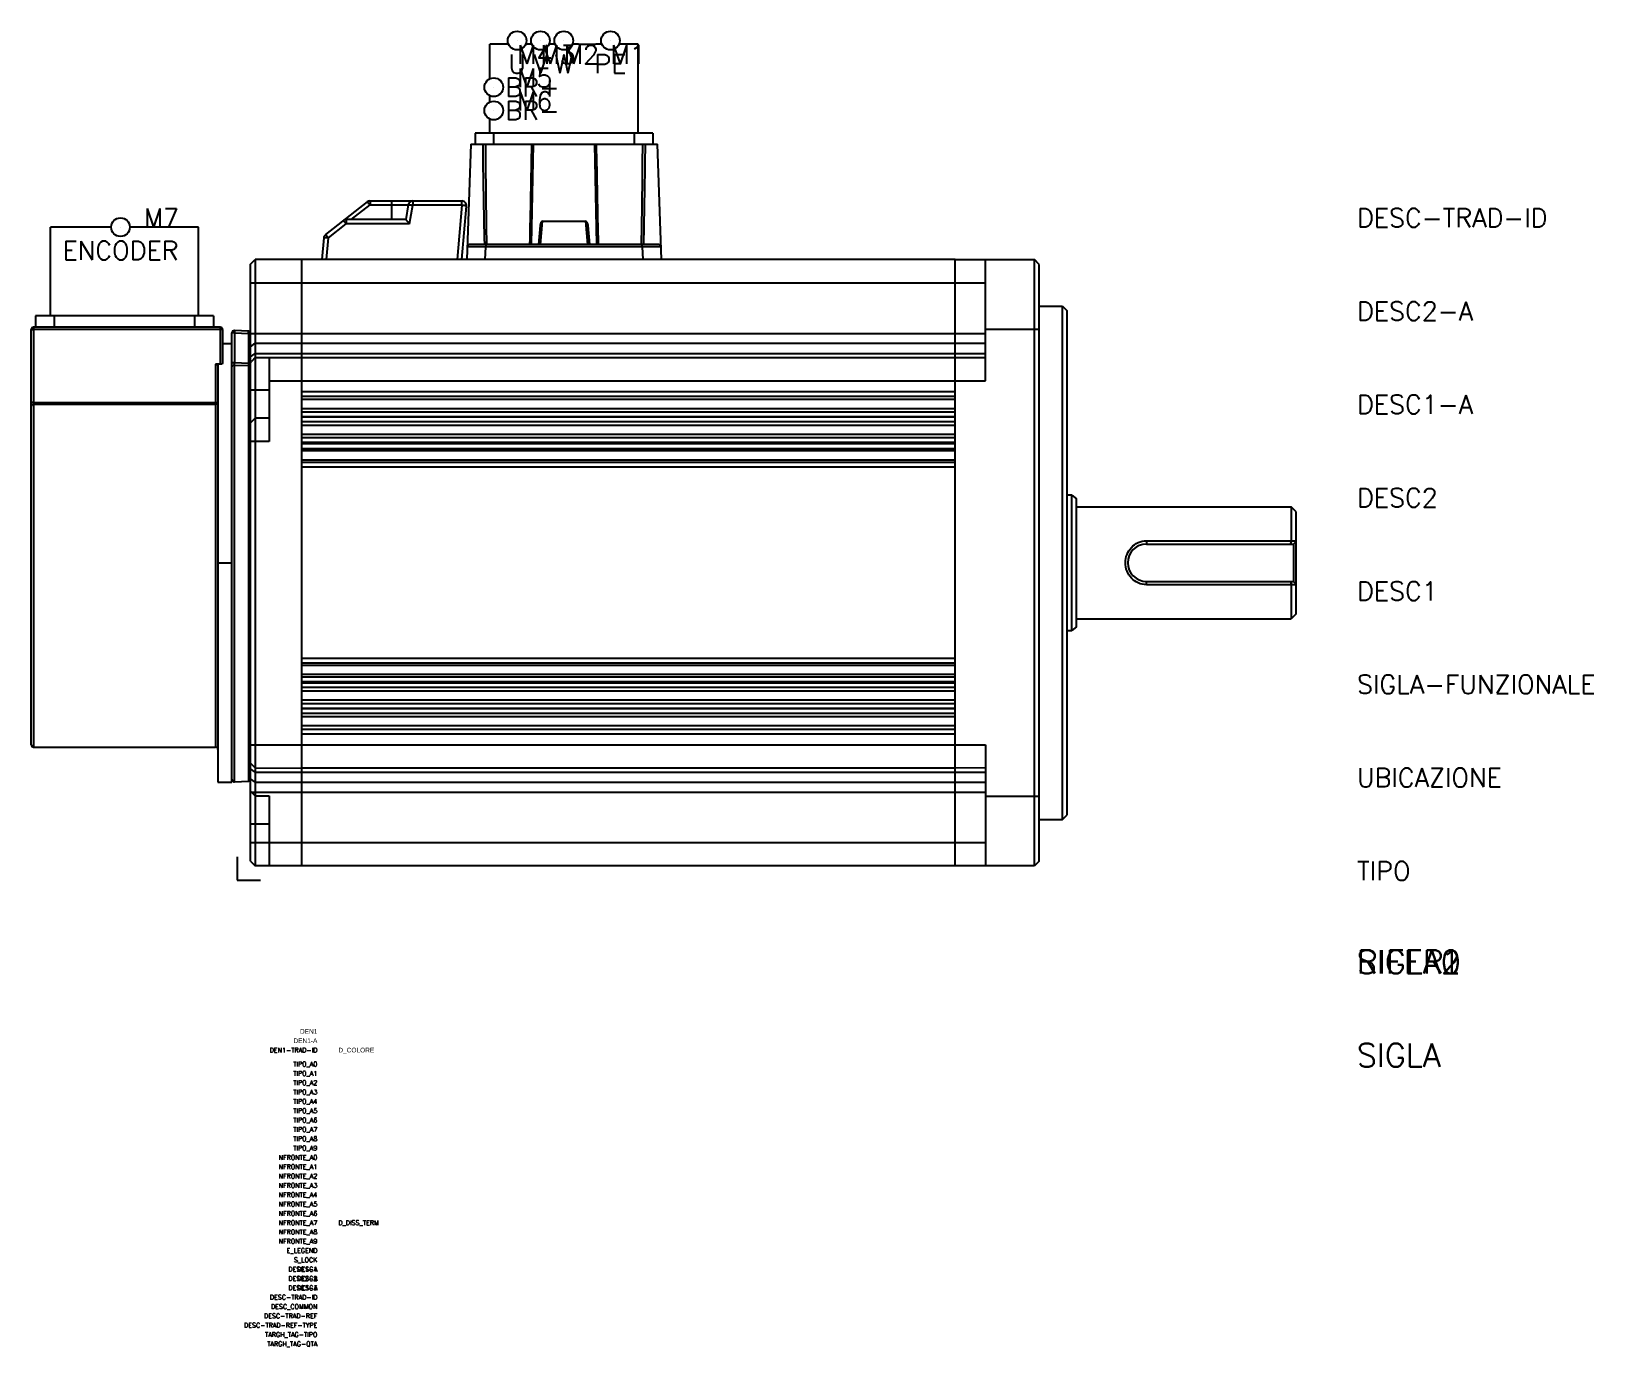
# Model space of a CAD drawing. Extents: x -22 to 145, y -50 to 91.
import ezdxf
from ezdxf.enums import TextEntityAlignment as Align

# ---------------------------------------------------------------- set-up
doc = ezdxf.new("R2010")
doc.units = 0
doc.header["$LTSCALE"] = 4
doc.layers.get('0').update_dxf_attribs({"linetype": 'CONTINUOUS'})
doc.styles.add('E_Comp-Data', font='arial.ttf')
doc.styles.add('E_Default-Att', font='romans.shx')
doc.styles.add('E_Desc', font='arial.ttf')
doc.styles.add('E_Lang-ID', font='romans.shx')
doc.styles.get("Standard").update_dxf_attribs({"font": 'romans.shx'})

msp = doc.modelspace()

# ---------------------------------------------------------------- linework, layer by layer
at = {"color": 7, "linetype": 'Continuous'}
for p, q in [((27.09, 85.91), (27.09, 89.6)), ((29.08, 89.6), (27.09, 89.6)), ((31.58, 89.6), (30.92, 89.6)), ((34.08, 89.6), (33.42, 89.6)), ((36.58, 89.6), (35.92, 89.6)), ((39.08, 89.6), (38.42, 89.6)), ((42.96, 89.6), (40.92, 89.6)), ((42.96, 80.07), (42.96, 89.6)), ((27.09, 83.41), (27.09, 84.09)), ((27.09, 80.07), (27.09, 81.59)), ((25.03, 78.88), (24.6, 66.53)), ((25.03, 78.88), (45.03, 78.88)), ((25.5, 80.07), (25.5, 78.88)), ((44.55, 80.07), (25.5, 80.07)), ((27.5, 78.88), (27.5, 80.07)), ((31.55, 68.13), (31.75, 78.88)), ((38.31, 78.88), (38.51, 68.13)), ((42.55, 80.07), (42.55, 78.88)), ((44.55, 80.07), (44.55, 78.88)), ((45.46, 66.53), (45.03, 78.88)), ((13.93, 72.7), (9.47, 69.2)), ((12.21, 70.81), (14.24, 72.39)), ((14.24, 72.81), (14.24, 72.39)), ((14.24, 72.81), (24.08, 72.81)), ((14.24, 72.39), (18.34, 72.39)), ((16.56, 70.81), (16.56, 72.81)), ((18.34, 72.39), (18.06, 70.81)), ((18.48, 70.35), (18.83, 72.35)), ((18.83, 72.81), (18.83, 72.35)), ((24.08, 72.35), (18.83, 72.35)), ((24.08, 72.35), (23.57, 66.53)), ((24.08, 72.35), (24.08, 72.81)), ((24.08, 66.54), (24.58, 72.26)), ((9.78, 68.85), (11.69, 70.35)), ((11.69, 70.81), (11.69, 70.35)), ((18.06, 70.81), (11.69, 70.81)), ((18.48, 70.35), (11.69, 70.35)), ((32.52, 68.13), (32.73, 70.63)), ((32.73, 70.63), (37.32, 70.63)), ((37.32, 70.63), (37.54, 68.13)), ((-20, 60.48), (-20, 70)), ((-13.5, 70), (-20, 70)), ((-4.13, 70), (-11.5, 70)), ((-4.13, 60.48), (-4.13, 70)), ((9.28, 68.85), (9.08, 66.53)), ((9.57, 66.53), (9.78, 68.85)), ((32.46, 70.19), (32.28, 68.15)), ((37.78, 68.15), (37.6, 70.19)), ((45.16, 68.13), (24.89, 68.13)), ((26.59, 66.53), (26.64, 67.89)), ((26.64, 68.13), (26.64, 67.89)), ((43.41, 67.89), (26.64, 67.89)), ((43.41, 67.89), (43.41, 68.13)), ((43.41, 67.89), (43.46, 66.53)), ((1.44, 66.02), (1.94, 66.52)), ((1.44, 2.04), (1.44, 66.02)), ((6.94, 66.53), (1.94, 66.52)), ((1.94, 66.52), (1.94, 12.04)), ((6.94, 1.53), (6.94, 66.53)), ((76.94, 66.53), (6.94, 66.53)), ((76.94, 66.53), (85.44, 66.52)), ((76.94, 1.53), (76.94, 66.53)), ((80.19, 53.53), (80.19, 66.52)), ((85.44, 1.54), (85.44, 66.52)), ((85.94, 66.01), (85.44, 66.52)), ((85.94, 2.05), (85.94, 66.01)), ((1.44, 64.03), (80.19, 64.03)), ((-21.59, 60.48), (-21.59, 59.28)), ((-2.54, 60.48), (-21.59, 60.48)), ((-19.59, 60.48), (-19.59, 59.28)), ((-4.54, 59.28), (-4.54, 60.48)), ((-2.54, 60.48), (-2.54, 59.28)), ((85.94, 61.53), (88.44, 61.53)), ((88.44, 6.53), (88.44, 61.53)), ((88.44, 61.53), (88.94, 61.03)), ((88.94, 7.03), (88.94, 61.03)), ((-22.06, 14.53), (-22.06, 59.03)), ((-21.81, 59.28), (-21.81, 14.28)), ((-1.81, 59.28), (-21.81, 59.28)), ((-1.81, 59.03), (-21.81, 59.03)), ((-1.81, 59.28), (-1.82, 55.3)), ((-1.56, 59.03), (-1.57, 55.42)), ((-0.56, 10.53), (-0.56, 58.67)), ((-0.3, 58.67), (-0.56, 58.67)), ((1.2, 58.84), (-0.3, 58.92)), ((-0.3, 58.67), (-0.3, 55.45)), ((-0.3, 58.67), (1.2, 58.59)), ((1.44, 58.61), (80.19, 58.61)), ((85.94, 59.03), (80.19, 59.03)), ((-1.57, 57.53), (-0.56, 57.53)), ((1.2, 58.59), (1.2, 55.4)), ((1.2, 58.59), (1.44, 58.59)), ((1.44, 57.19), (1.94, 57.55)), ((1.94, 57.55), (6.94, 57.55)), ((6.94, 57.55), (76.94, 57.55)), ((76.94, 57.55), (80.19, 57.55)), ((-2.31, 55.3), (-2.31, 14.28)), ((-1.82, 55.3), (-2.31, 55.3)), ((-0.3, 55.45), (-0.56, 55.45)), ((1.2, 55.4), (-0.3, 55.45)), ((1.2, 55.4), (1.44, 55.4)), ((1.44, 56.11), (1.94, 56.46)), ((1.94, 56.02), (1.53, 55.61)), ((1.94, 56.46), (6.94, 56.47)), ((1.94, 56.02), (6.94, 56.03)), ((3.44, 56.02), (3.44, 47.03)), ((6.94, 56.47), (76.94, 56.47)), ((6.94, 56.03), (76.94, 56.03)), ((76.94, 56.47), (80.19, 56.47)), ((76.94, 56.03), (80.19, 56.02)), ((-2.06, 55.18), (-2.06, 10.53)), ((-0.3, 10.54), (-0.3, 55.22)), ((-0.3, 55.22), (1.2, 55.17)), ((1.2, 55.17), (1.2, 10.62)), ((3.44, 52.53), (1.44, 52.53)), ((3.44, 53.53), (80.19, 53.53)), ((6.94, 52.39), (76.94, 52.39)), ((-21.81, 51.21), (-2.31, 51.21)), ((-2.31, 51), (-21.81, 51)), ((6.94, 51.9), (76.94, 51.9)), ((76.94, 51.52), (6.94, 51.52)), ((76.94, 50.54), (6.94, 50.54)), ((1.44, 49.02), (1.94, 49.52)), ((3.44, 49.52), (1.94, 49.52)), ((76.94, 50.16), (6.94, 50.16)), ((76.94, 49.67), (6.94, 49.67)), ((76.94, 49.64), (6.94, 49.64)), ((76.94, 49.15), (6.94, 49.15)), ((6.94, 48.77), (76.94, 48.77)), ((3.44, 47.03), (1.44, 47.03)), ((76.94, 47.79), (6.94, 47.79)), ((76.94, 47.41), (6.94, 47.41)), ((76.94, 46.92), (6.94, 46.92)), ((76.94, 46.78), (6.94, 46.78)), ((6.94, 46.29), (76.94, 46.29)), ((76.94, 46.02), (6.94, 46.02)), ((76.94, 45.04), (6.94, 45.04)), ((76.94, 44.77), (6.94, 44.77)), ((76.94, 44.28), (6.94, 44.28)), ((89.44, 41.28), (88.94, 41.28)), ((89.44, 41.28), (89.94, 40.9)), ((89.44, 26.78), (89.44, 41.28)), ((89.94, 27.15), (89.94, 40.9)), ((89.94, 40.03), (112.94, 40.03)), ((113.44, 39.53), (112.94, 40.03)), ((112.94, 40.03), (112.94, 36.38)), ((113.44, 39.53), (113.44, 28.53)), ((97.44, 36.38), (112.94, 36.38)), ((97.44, 36.38), (97.44, 36.03)), ((97.44, 36.03), (113.19, 36.03)), ((112.94, 36.38), (112.97, 36.35)), ((113.21, 36.35), (112.97, 36.35)), ((113.19, 36.03), (113.44, 36.28)), ((113.19, 36.03), (113.19, 32.03)), ((113.44, 36.35), (113.21, 36.35)), ((-2.06, 34.03), (-0.56, 34.03)), ((97.44, 32.03), (113.19, 32.03)), ((97.44, 31.68), (97.44, 32.03)), ((113.44, 31.78), (113.19, 32.03)), ((112.94, 31.68), (97.44, 31.68)), ((112.97, 31.71), (112.94, 31.68)), ((112.94, 31.68), (112.94, 28.03)), ((112.97, 31.71), (113.21, 31.71)), ((113.21, 31.71), (113.44, 31.71)), ((113.44, 28.53), (112.94, 28.03)), ((89.94, 27.15), (89.44, 26.78)), ((89.94, 28.03), (112.94, 28.03)), ((88.94, 26.78), (89.44, 26.78)), ((76.94, 23.78), (6.94, 23.78)), ((6.94, 23.29), (76.94, 23.29)), ((76.94, 23.02), (6.94, 23.02)), ((76.94, 22.04), (6.94, 22.04)), ((76.94, 21.77), (6.94, 21.77)), ((76.94, 21.28), (6.94, 21.28)), ((76.94, 21.14), (6.94, 21.14)), ((76.94, 20.65), (6.94, 20.65)), ((76.94, 20.27), (6.94, 20.27)), ((76.94, 19.29), (6.94, 19.29)), ((76.94, 18.91), (6.94, 18.91)), ((76.94, 18.42), (6.94, 18.42)), ((76.94, 18.39), (6.94, 18.39)), ((6.94, 17.9), (76.94, 17.9)), ((76.94, 17.52), (6.94, 17.52)), ((76.94, 16.54), (6.94, 16.54)), ((76.94, 16.16), (6.94, 16.16)), ((76.94, 15.67), (6.94, 15.67)), ((-21.81, 14.28), (-2.31, 14.28)), ((1.44, 14.53), (80.19, 14.53)), ((80.19, 14.53), (80.19, 1.54)), ((1.94, 12.04), (1.44, 12.54)), ((1.94, 11.6), (1.44, 11.95)), ((1.94, 12.04), (1.94, 11.6)), ((1.94, 12.04), (6.94, 12.03)), ((76.94, 12.03), (6.94, 12.03)), ((80.19, 12.04), (76.94, 12.03)), ((-2.06, 10.53), (-0.56, 10.53)), ((-0.3, 10.54), (1.2, 10.62)), ((1.94, 10.51), (1.44, 10.87)), ((1.94, 11.6), (1.94, 1.54)), ((1.94, 11.6), (6.94, 11.59)), ((1.94, 10.51), (6.94, 10.51)), ((6.94, 11.59), (76.94, 11.59)), ((6.94, 10.51), (76.94, 10.51)), ((76.94, 11.59), (80.19, 11.59)), ((76.94, 10.51), (80.19, 10.51)), ((1.94, 9.04), (1.44, 9.54)), ((1.53, 9.45), (80.19, 9.45)), ((1.94, 9.04), (3.44, 9.04)), ((3.44, 9.04), (3.44, 1.54)), ((80.19, 9.03), (85.94, 9.03)), ((88.44, 6.53), (88.94, 7.03)), ((3.44, 6.03), (1.44, 6.03)), ((85.94, 6.53), (88.44, 6.53)), ((1.44, 4.03), (80.19, 4.03)), ((1.44, 2.04), (1.94, 1.54)), ((85.94, 2.05), (85.44, 1.54)), ((6.94, 1.53), (1.94, 1.54)), ((76.94, 1.53), (6.94, 1.53)), ((85.44, 1.54), (76.94, 1.53))]:
    msp.add_line(p, q, dxfattribs=at)
for p, q in [((36.58, 89.6), (38.42, 89.6)), ((0, 2.5), (0, 0)), ((0, 0), (2.5, 0))]:
    msp.add_line(p, q)
for centre in [(30, 90), (32.5, 90), (35, 90), (40, 90), (27.5, 85), (27.5, 82.5), (-12.5, 70)]:
    msp.add_circle(centre, 1)
for centre, radius, start, end in [((843.41, 87.22), 817.14, 180.58461, 181.33849), ((994.79, 84.87), 968.21, 180.35427, 180.99047), ((-907.36, 84.66), 950.84, 359.00374, 359.65157), ((-748.75, 86.81), 792.54, 358.64926, 359.42654), ((14.24, 72.31), 0.5, 90, 128.1319), ((18.83, 72.31), 0.5, 90, 170), ((24.08, 72.31), 0.5, 355, 90), ((11.69, 70.31), 0.5, 90, 128.1319), ((9.78, 68.8), 0.5, 128.1319, 175), ((24.89, 67.88), 0.25, 90.0038, 178), ((45.16, 67.88), 0.25, 2, 89.9943), ((-21.81, 59.03), 0.25, 90, 180), ((-1.81, 59.03), 0.25, 359.9, 90), ((-0.31, 58.67), 0.25, 87, 180), ((-4.91, 58.91), 4.62, 357.0015, 357.8021), ((1.19, 58.59), 0.25, 5.678, 87), ((-2.44, 59.58), 5.61, 313.7101, 315.0345), ((97.44, 34.03), 2, 90, 270), ((197.13, 1.11), 91.24, 157.282, 157.4988), ((197.19, 66.97), 91.3, 202.5028, 202.7194), ((-21.81, 14.53), 0.25, 180, 270), ((-2.31, 14.03), 0.25, 0, 90), ((-0.31, 10.79), 0.25, 180, 273), ((1.19, 10.87), 0.25, 273, 0)]:
    msp.add_arc(centre, radius, start, end, dxfattribs=at)
for centre, major_axis, start_param, end_param in [((32.71, 70.16), (0.04, 0.466), 0.045741, 1.567275), ((37.35, 70.16), (-0.04, 0.466), -1.567275, -0.045741)]:
    msp.add_ellipse(centre, major_axis=major_axis, ratio=0.534784, start_param=start_param, end_param=end_param, dxfattribs=at)
for points in [[(31.55, 78.88), (31.48, 75.3), (31.41, 71.71), (31.34, 68.13)], [(38.72, 68.13), (38.65, 71.71), (38.58, 75.3), (38.51, 78.88)]]:
    msp.add_open_spline(points, degree=3, dxfattribs=at)
for points, knots in [([(14.24, 72.39), (14.2, 72.44), (14.13, 72.51), (14.04, 72.61), (13.98, 72.67), (13.94, 72.7), (13.93, 72.7), (13.93, 72.7)], [0, 0, 0, 0, 0.385201, 0.702685, 0.913512, 0.971511, 1, 1, 1, 1]), ([(18.34, 72.39), (18.34, 72.4), (18.36, 72.4), (18.39, 72.4), (18.43, 72.4), (18.52, 72.39), (18.66, 72.38), (18.77, 72.36), (18.83, 72.35)], [0, 0, 0, 0, 0.025232, 0.0835, 0.175865, 0.299158, 0.620339, 1, 1, 1, 1]), ([(24.58, 72.26), (24.58, 72.27), (24.56, 72.27), (24.54, 72.28), (24.49, 72.29), (24.4, 72.31), (24.26, 72.33), (24.14, 72.34), (24.08, 72.35)], [0, 0, 0, 0, 0.025347, 0.083924, 0.176726, 0.300464, 0.62198, 1, 1, 1, 1]), ([(11.69, 70.35), (11.65, 70.4), (11.6, 70.46), (11.52, 70.55), (11.48, 70.6), (11.44, 70.64), (11.41, 70.67), (11.39, 70.69), (11.38, 70.7), (11.38, 70.7)], [0, 0, 0, 0, 0.385822, 0.557978, 0.707919, 0.830525, 0.921733, 0.978324, 1, 1, 1, 1]), ([(18.06, 70.81), (18.07, 70.81), (18.09, 70.79), (18.12, 70.76), (18.16, 70.71), (18.22, 70.65), (18.28, 70.58), (18.37, 70.48), (18.44, 70.4), (18.48, 70.35)], [0, 0, 0, 0, 0.033312, 0.108291, 0.216292, 0.348457, 0.497662, 0.658537, 1, 1, 1, 1]), ([(9.78, 68.85), (9.71, 68.85), (9.6, 68.86), (9.46, 68.87), (9.37, 68.87), (9.32, 68.86), (9.3, 68.86), (9.28, 68.85), (9.28, 68.85)], [0, 0, 0, 0, 0.379048, 0.700297, 0.823733, 0.916251, 0.974649, 1, 1, 1, 1]), ([(9.47, 69.2), (9.47, 69.2), (9.48, 69.19), (9.5, 69.17), (9.53, 69.14), (9.57, 69.1), (9.61, 69.05), (9.68, 68.96), (9.74, 68.9), (9.78, 68.85)], [0, 0, 0, 0, 0.021675, 0.078263, 0.169464, 0.292058, 0.441989, 0.614149, 1, 1, 1, 1]), ([(26.64, 67.89), (26.51, 67.89), (26.26, 67.89), (25.89, 67.89), (25.55, 67.89), (25.29, 67.89), (25.1, 67.89), (24.99, 67.89), (24.89, 67.89), (24.8, 67.89), (24.74, 67.89), (24.69, 67.89), (24.67, 67.89), (24.65, 67.89), (24.65, 67.89), (24.64, 67.89), (24.64, 67.89)], [0, 0, 0, 0, 0.194895, 0.382672, 0.555512, 0.706995, 0.772916, 0.831381, 0.881815, 0.923782, 0.956857, 0.980693, 0.989092, 0.99512, 0.99876, 1, 1, 1, 1]), ([(45.41, 67.89), (45.41, 67.89), (45.41, 67.89), (45.4, 67.89), (45.39, 67.89), (45.36, 67.89), (45.32, 67.89), (45.25, 67.89), (45.17, 67.89), (45.07, 67.89), (44.95, 67.89), (44.77, 67.89), (44.51, 67.89), (44.17, 67.89), (43.8, 67.89), (43.54, 67.89), (43.41, 67.89)], [0, 0, 0, 0, 0.00124, 0.00488, 0.010908, 0.019307, 0.043143, 0.076218, 0.118185, 0.168619, 0.227084, 0.293005, 0.444488, 0.617328, 0.805105, 1, 1, 1, 1]), ([(-22.06, 59.03), (-22.06, 59.03), (-22.05, 59.03), (-22.04, 59.03), (-22.02, 59.03), (-21.99, 59.03), (-21.95, 59.03), (-21.89, 59.03), (-21.84, 59.03), (-21.81, 59.03)], [0, 0, 0, 0, 0.019427, 0.076299, 0.168496, 0.292806, 0.444323, 0.617817, 1, 1, 1, 1]), ([(-1.56, 59.03), (-1.56, 59.03), (-1.57, 59.03), (-1.58, 59.03), (-1.61, 59.03), (-1.64, 59.03), (-1.68, 59.03), (-1.73, 59.03), (-1.78, 59.03), (-1.81, 59.03)], [0, 0, 0, 0, 0.019427, 0.076299, 0.168496, 0.292805, 0.444323, 0.617816, 1, 1, 1, 1]), ([(-0.3, 58.92), (-0.3, 58.92), (-0.3, 58.91), (-0.29, 58.9), (-0.29, 58.87), (-0.29, 58.85), (-0.29, 58.84)], [0, 0, 0, 0, 0.073294, 0.26765, 0.580502, 1, 1, 1, 1]), ([(-0.29, 58.84), (-0.29, 58.83), (-0.29, 58.8), (-0.3, 58.76), (-0.3, 58.73)], [0, 0, 0, 0, 0.219287, 1, 1, 1, 1]), ([(1.21, 58.76), (1.21, 58.77), (1.21, 58.79), (1.21, 58.82), (1.2, 58.83), (1.2, 58.84), (1.2, 58.84)], [0, 0, 0, 0, 0.419503, 0.732357, 0.926715, 1, 1, 1, 1]), ([(1.2, 58.59), (1.2, 58.6), (1.2, 58.66), (1.21, 58.72), (1.21, 58.76)], [0, 0, 0, 0, 0.275883, 1, 1, 1, 1]), ([(-2.31, 55.3), (-2.28, 55.3), (-2.22, 55.29), (-2.12, 55.27), (-2.06, 55.22), (-2.06, 55.18)], [0, 0, 0, 0, 0.342831, 0.634412, 1, 1, 1, 1]), ([(-1.57, 55.42), (-1.57, 55.38), (-1.63, 55.33), (-1.72, 55.31), (-1.79, 55.3), (-1.82, 55.3)], [0, 0, 0, 0, 0.361777, 0.655585, 1, 1, 1, 1]), ([(-0.3, 55.22), (-0.3, 55.23), (-0.3, 55.31), (-0.3, 55.38), (-0.3, 55.45)], [0, 0, 0, 0, 0.171685, 1, 1, 1, 1]), ([(1.2, 55.4), (1.2, 55.37), (1.2, 55.3), (1.2, 55.22), (1.2, 55.17)], [0, 0, 0, 0, 0.307874, 1, 1, 1, 1]), ([(-0.56, 54.99), (-0.56, 55.06), (-0.5, 55.18), (-0.36, 55.22), (-0.3, 55.22)], [0, 0, 0, 0, 0.481421, 1, 1, 1, 1]), ([(1.44, 54.94), (1.44, 55), (1.38, 55.12), (1.26, 55.17), (1.2, 55.17)], [0, 0, 0, 0, 0.482263, 1, 1, 1, 1]), ([(-21.81, 51.21), (-21.84, 51.21), (-21.89, 51.21), (-21.95, 51.21), (-21.99, 51.21), (-22.02, 51.21), (-22.04, 51.21), (-22.05, 51.22), (-22.06, 51.21), (-22.06, 51.21)], [0, 0, 0, 0, 0.382183, 0.555677, 0.707194, 0.831504, 0.923701, 0.980573, 1, 1, 1, 1]), ([(-22.06, 50.78), (-22.06, 50.84), (-22, 50.96), (-21.88, 51), (-21.81, 51)], [0, 0, 0, 0, 0.473274, 1, 1, 1, 1]), ([(-2.06, 51.21), (-2.06, 51.16), (-2.13, 51.03), (-2.25, 51), (-2.31, 51)], [0, 0, 0, 0, 0.473185, 1, 1, 1, 1]), ([(-2.31, 51.21), (-2.28, 51.21), (-2.23, 51.21), (-2.18, 51.21), (-2.14, 51.21), (-2.11, 51.21), (-2.08, 51.21), (-2.07, 51.21), (-2.06, 51.21), (-2.06, 51.21)], [0, 0, 0, 0, 0.382166, 0.555647, 0.707171, 0.831495, 0.923699, 0.980573, 1, 1, 1, 1]), ([(95.19, 34.03), (95.19, 34.33), (95.3, 34.94), (95.79, 35.71), (96.53, 36.25), (97.14, 36.38), (97.44, 36.38)], [0, 0, 0, 0, 0.251978, 0.500594, 0.74863, 1, 1, 1, 1]), ([(97.44, 31.68), (97.14, 31.68), (96.53, 31.81), (95.79, 32.35), (95.3, 33.12), (95.19, 33.73), (95.19, 34.03)], [0, 0, 0, 0, 0.251341, 0.499376, 0.748018, 1, 1, 1, 1])]:
    msp.add_open_spline(points, degree=3, knots=knots, dxfattribs=at)

# ---------------------------------------------------------------- texts
at = {"char_height": 2}
for s, insert, attachment_point in [('U', (30, 87.5), 5), ('V', (32.5, 87.5), 5), ('W', (35, 87.5), 5), ('PE', (40, 87.5), 5), ('BR+', (28.75, 85), 4), ('BR-', (28.75, 82.5), 4), ('ENCODER', (-12.5, 67.5), 5)]:
    msp.add_mtext_dynamic_manual_height_columns(s, width=2.5, gutter_width=1, heights=[0], dxfattribs=dict(at, insert=insert, attachment_point=attachment_point))
at = {"flags": 9}
for tag, p, s, height in [('F4', (30, 90), '', 0.00001), ('F3', (32.5, 90), '', 0.00001), ('F2', (35, 90), '', 0.00001), ('F1', (40, 90), '', 0.00001), ('F5', (27.5, 85), '', 0.00001), ('F6', (27.5, 82.5), '', 0.00001), ('F7', (-12.5, 70), '', 0.00001), ('TIPOSIG', (0, 0), '3', 0.00000001), ('POSIZIONE', (0, 0), '', 0.00000001), ('P-TABELLA', (0, 0), '', 0.00000001), ('T-TABELLA', (0, 0), '', 0.00000001), ('H-TABELLA', (0, 0), '', 0.00000001), ('CODICE', (0, 0), '1xNNN', 0.00000001), ('NOTE1', (0, 0), '', 0.00000001), ('NOTE2', (0, 0), '', 0.00000001)]:
    msp.add_attdef(tag, p, s, height=height, dxfattribs=at)
at = {"color": 4, "flags": 8}
for tag, p in [('M4', (30, 87.5)), ('M3', (32.5, 87.5)), ('M2', (35, 87.5)), ('M1', (40, 87.5)), ('M5', (30, 85)), ('M6', (30, 82.5)), ('M7', (-10, 70))]:
    msp.add_attdef(tag, p, '', height=2, dxfattribs=at)
at = {"color": 3}
for tag, p, s, height, flags in [('DESC-TRAD-ID', (120, 70), '', 2, 8), ('DESC2-A', (120, 60), '', 2, 8), ('DESC1-A', (120, 50), '', 2, 8), ('DESC2', (120, 40), '', 2, 8), ('DESC1', (120, 30), '', 2, 8), ('SIGLA-FUNZIONALE', (120, 20), '', 2, 9), ('UBICAZIONE', (120, 10), '', 2, 8), ('TIPO', (120, 0), '', 2, 9), ('SIGLA0', (120, -10), '', 2.5, 9), ('SIGLA1', (120, -10), '', 2.5, 9), ('SIGLA2', (120, -10), '', 2.5, 9), ('RIFER', (120, -10), 'RIFER ?', 2.5, 8), ('SIGLA', (120, -20), 'SIGLA ?', 2.5, 8)]:
    msp.add_attdef(tag, p, s, height=height, dxfattribs=dict(at, flags=flags))
at = {"color": 3, "flags": 9}
for tag, text, style, p in [('DEN1', '', 'E_Desc', (8.6, -16.45)), ('DEN1-A', '', 'E_Desc', (8.6, -17.45)), ('TIPO_A0', '', 'E_Default-Att', (8.6, -19.95)), ('TIPO_A1', '', 'E_Default-Att', (8.6, -20.95)), ('TIPO_A2', '', 'E_Default-Att', (8.6, -21.95)), ('TIPO_A3', '', 'E_Default-Att', (8.6, -22.95)), ('TIPO_A4', '', 'E_Default-Att', (8.6, -23.95)), ('TIPO_A5', '', 'E_Default-Att', (8.6, -24.95)), ('TIPO_A6', '', 'E_Default-Att', (8.6, -25.95)), ('TIPO_A7', '', 'E_Default-Att', (8.6, -26.95)), ('TIPO_A8', '', 'E_Default-Att', (8.6, -27.95)), ('TIPO_A9', '', 'E_Default-Att', (8.6, -28.95)), ('NFRONTE_A0', '', 'E_Default-Att', (8.6, -29.95)), ('NFRONTE_A1', '', 'E_Default-Att', (8.6, -30.95)), ('NFRONTE_A2', '', 'E_Default-Att', (8.6, -31.95)), ('NFRONTE_A3', '', 'E_Default-Att', (8.6, -32.95)), ('NFRONTE_A4', '', 'E_Default-Att', (8.6, -33.95)), ('NFRONTE_A5', '', 'E_Default-Att', (8.6, -34.95)), ('NFRONTE_A6', '', 'E_Default-Att', (8.6, -35.95)), ('NFRONTE_A7', '', 'E_Default-Att', (8.6, -36.95)), ('NFRONTE_A8', '', 'E_Default-Att', (8.6, -37.95)), ('NFRONTE_A9', '', 'E_Default-Att', (8.6, -38.95)), ('E_LEGEND', '', 'E_Default-Att', (8.6, -39.95)), ('DESC1-A', '', 'E_Default-Att', (8.6, -41.95)), ('S_LOCK', '', 'E_Default-Att', (8.6, -40.95)), ('DESC1', '', 'E_Default-Att', (8.6, -41.95)), ('DESC2-A', '', 'E_Default-Att', (8.6, -42.95)), ('DESC3-A', '', 'E_Default-Att', (8.6, -43.95)), ('DESC2', '', 'E_Default-Att', (8.6, -42.95)), ('DESC3', '', 'E_Default-Att', (8.6, -43.95)), ('DESC-TRAD-REF', '', 'E_Default-Att', (8.6, -46.95)), ('DESC_COMMON', '', 'E_Default-Att', (8.6, -45.95)), ('DESC-TRAD-REF-TYPE', 'P', 'E_Default-Att', (8.6, -47.95)), ('TARGH_TAG-TIPO', '', 'E_Default-Att', (8.6, -48.95)), ('TARGH_TAG-QTA', '', 'E_Default-Att', (8.6, -49.95))]:
    msp.add_attdef(tag, text=text, height=0.5, dxfattribs=dict(at, style=style)).set_placement(p, align=Align.RIGHT)
at = {"color": 2, "flags": 9}
for tag, style, p in [('DEN1-TRAD-ID', 'E_Lang-ID', (8.6, -18.45)), ('DESC-TRAD-ID', 'E_Default-Att', (8.6, -44.95))]:
    msp.add_attdef(tag, text='E_None', height=0.5, dxfattribs=dict(at, style=style)).set_placement(p, align=Align.RIGHT)
at = {"color": 3, "flags": 9}
for tag, p, style in [('D_COLORE', (10.85, -18.45), 'E_Comp-Data'), ('D_DISS_TERM', (10.85, -36.95), 'E_Default-Att')]:
    msp.add_attdef(tag, p, '', height=0.5, dxfattribs=dict(at, style=style))

doc.saveas('drawing.dxf')
